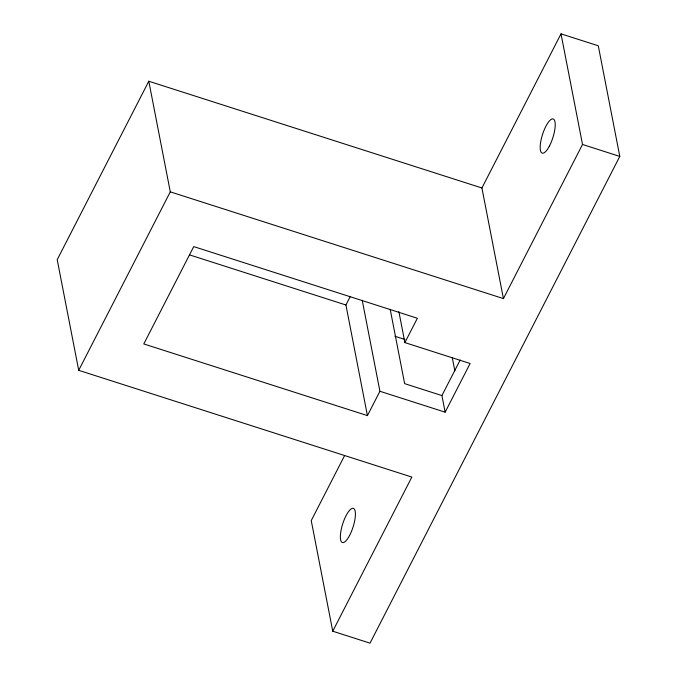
<?xml version="1.0" encoding="UTF-8"?>
<svg xmlns="http://www.w3.org/2000/svg" width="677" height="677" viewBox="0 0 677 677"><rect width="100%" height="100%" fill="white"/><g stroke="black" fill="none" stroke-linecap="round" stroke-linejoin="round"><path stroke-width="1.02" d="M148.796 81.232L57.206 259.706L78.71 370.319L411.844 477.073L332.745 631.209L370.023 643.15L619.793 156.412L598.29 45.791L561.013 33.85L481.922 187.986L503.426 298.599L170.291 191.853L148.796 81.232L481.922 187.986M78.71 370.319L170.291 191.853M362.229 300.3L379.915 391.272L445.144 412.175L470.117 363.498L404.888 342.596L417.379 318.258L193.74 246.597L143.786 343.941L367.425 415.61L345.922 304.988L350.246 296.568M344.525 455.739L311.242 520.588L332.745 631.209M367.425 415.61L379.915 391.272M445.144 412.175L441.92 395.58L460.174 360.012M503.426 298.599L582.516 144.463L561.013 33.85M582.516 144.463L619.793 156.412M189.475 254.857L345.922 304.988M394.996 336.274L404.939 339.465M441.92 395.58L404.643 383.639L390.197 309.304M452.253 357.532L454.859 370.945M398.863 311.581L404.888 342.596M349.518 535.6A17.957 5.416 -72.2 0 0 353.411 508.376A17.957 5.416 -72.2 0 0 340.7 532.41A17.957 5.416 -72.2 0 0 349.518 535.6M549.335 146.207A17.957 5.416 -72.2 0 0 553.227 118.991A17.957 5.416 -72.2 0 0 540.517 143.016A17.957 5.416 -72.2 0 0 549.335 146.207"/></g></svg>
